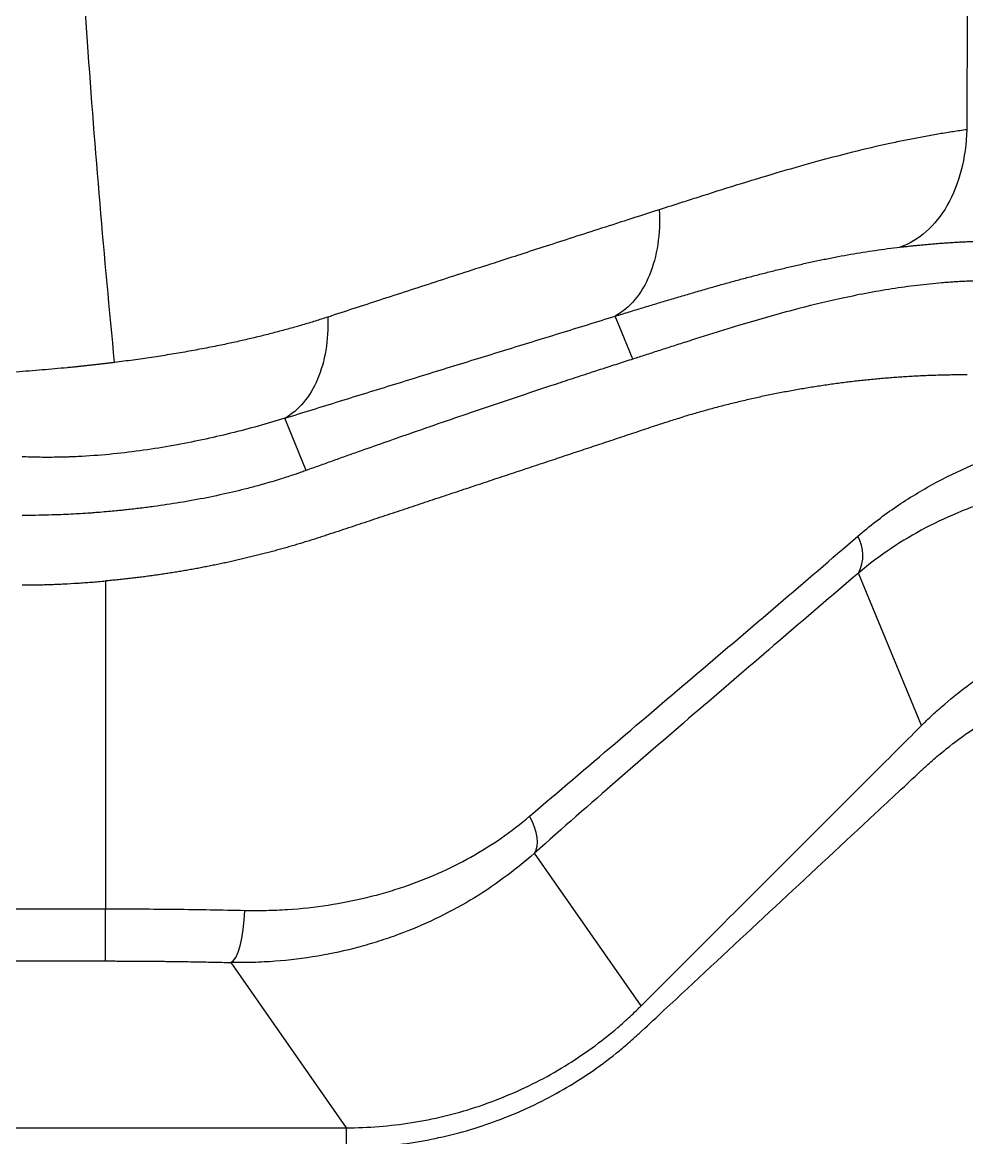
# Model space of a CAD drawing. Header units: inches. Extents: x -1 to 81, y -22 to 129.
# Drawn here: x 27.43 to 34.19, y 5.09 to 13.08 of the extents above; entities that cross this region are included whole.
import ezdxf

# ---------------------------------------------------------------- set-up
doc = ezdxf.new("R2010")
doc.units = ezdxf.units.IN
doc.header["$MEASUREMENT"] = 0
doc.layers.add('1', color=4, linetype='Continuous')

# ---------------------------------------------------------------- blocks, each defined once
blk = doc.blocks.new('2026 PACE')
at = {"layer": '1', "color": 3, "linetype": 'Continuous', "lineweight": 25}
for p, q in [((32.2048, 10.9062), (32.1766, 10.9747)), ((32.3033, 10.6671), (32.2048, 10.9062)), ((29.9635, 9.8694), (29.8095, 10.2432)), ((34.3705, 8.0421), (33.9181, 9.1343)), ((28.5255, 9.0773), (28.5255, 6.7282)), ((32.3624, 6.034), (31.5977, 7.1281)), ((17.2129, 6.7282), (28.5255, 6.7282)), ((28.5255, 6.3546), (28.5255, 6.7282)), ((17.2129, 6.3546), (28.5255, 6.3546)), ((29.422, 6.3437), (30.2495, 5.1597)), ((13.4836, 5.1597), (30.2495, 5.1597)), ((30.2495, 5.1597), (30.2495, 5.0174))]:
    blk.add_line(p, q, dxfattribs=at)
at = {"layer": '1', "color": 3, "linetype": 'Continuous', "lineweight": 25, "flags": 128}
for points in [[(31.5977, 7.1281), (31.6096, 7.1505), (31.6169, 7.177), (31.6194, 7.207), (31.6173, 7.2401), (31.6104, 7.2758), (31.5989, 7.3134), (31.583, 7.3523), (31.5629, 7.3918)], [(29.422, 6.3437), (29.4405, 6.3559), (29.4584, 6.3806), (29.4751, 6.4169), (29.4899, 6.4635), (29.5024, 6.5189), (29.5122, 6.5811), (29.5188, 6.648), (29.5221, 6.7172)]]:
    blk.add_lwpolyline(points, dxfattribs=at)
at = {"layer": '1', "color": 3, "linetype": 'Continuous', "lineweight": 25}
blk.add_arc((33.6819, 9.2622), 0.2686, 331.56781, 30.37019, dxfattribs=at)
for points, knots in [([(28.5902, 10.6425), (28.5162, 11.3934), (28.3598, 13.2441), (28.1998, 16.2913), (28.1402, 19.741), (28.1998, 23.1908), (28.3689, 26.4106), (28.5448, 28.4205), (28.6396, 29.3251)], [0.1614862, 0.1614862, 0.1614862, 0.1614862, 0.25, 0.375, 0.5, 0.625, 0.75, 0.8576873, 0.8576873, 0.8576873, 0.8576873]), ([(34.6905, 27.7264), (34.6931, 27.2657), (34.7012, 25.7157), (34.7105, 23.0543), (34.7144, 19.7412), (34.7105, 16.4281), (34.7018, 13.9535), (34.695, 12.5871), (34.6935, 12.3103)], [0.2181728, 0.2181728, 0.2181728, 0.2181728, 0.271271, 0.396271, 0.521271, 0.646271, 0.771271, 0.8030983, 0.8030983, 0.8030983, 0.8030983]), ([(34.6935, 12.3103), (34.6775, 12.308), (34.6453, 12.3034), (34.5968, 12.2961), (34.5479, 12.2884), (34.4987, 12.2802), (34.449, 12.2716), (34.399, 12.2626), (34.3486, 12.2532), (34.2978, 12.2433), (34.2467, 12.2331), (34.1951, 12.2224), (34.0715, 12.1959), (33.8707, 12.1489), (33.6007, 12.0777), (33.323, 11.9979), (33.0478, 11.9143), (32.8225, 11.8431), (32.6389, 11.7843), (32.547, 11.7548), (32.4917, 11.737)], [0, 0, 0, 0, 0.021873, 0.043916, 0.066131, 0.088516, 0.111073, 0.1338, 0.156699, 0.179768, 0.203008, 0.226419, 0.25, 0.371496, 0.50001, 0.61786, 0.750007, 0.875001, 0.924718, 1, 1, 1, 1]), ([(34.6935, 12.3103), (34.6911, 12.2102), (34.6778, 12.1122), (34.6307, 11.9292), (34.597, 11.8442), (34.5121, 11.695), (34.461, 11.6308), (34.3461, 11.529), (34.2823, 11.4915), (34.2151, 11.469)], [0, 0, 0, 0, 0.25, 0.25, 0.5, 0.5, 0.75, 0.75, 1, 1, 1, 1]), ([(32.4917, 11.737), (32.4165, 11.7128), (32.27, 11.6657), (32.0558, 11.5967), (31.8529, 11.5313), (31.6613, 11.4694), (31.4809, 11.4111), (31.2242, 11.328), (30.8953, 11.2213), (30.4985, 11.0922), (30.2415, 11.0084), (30.1172, 10.9678)], [0, 0, 0, 0, 0.095467, 0.186032, 0.271732, 0.352604, 0.428682, 0.500001, 0.677122, 0.843738, 1, 1, 1, 1]), ([(32.4917, 11.737), (32.4962, 11.6513), (32.4925, 11.5674), (32.4687, 11.4094), (32.4486, 11.3352), (32.3935, 11.2019), (32.3585, 11.1427), (32.276, 11.0436), (32.2286, 11.0036), (32.1766, 10.9747)], [0, 0, 0, 0, 0.25, 0.25, 0.5, 0.5, 0.75, 0.75, 1, 1, 1, 1]), ([(34.2151, 11.469), (34.2262, 11.4703), (34.2484, 11.4728), (34.282, 11.4765), (34.3159, 11.48), (34.3501, 11.4834), (34.3845, 11.4867), (34.4192, 11.4898), (34.4541, 11.4928), (34.4894, 11.4957), (34.5249, 11.4983), (34.5606, 11.5009), (34.5967, 11.5032), (34.633, 11.5053), (34.6695, 11.5073), (34.7064, 11.509), (34.7435, 11.5106), (34.7809, 11.5119), (34.8185, 11.513), (34.8565, 11.5138), (34.9425, 11.5152), (35.0794, 11.5149), (35.22, 11.5097), (35.3111, 11.5044), (35.3374, 11.5026), (35.3506, 11.5017)], [0, 0, 0, 0, 0.03307, 0.066106, 0.099109, 0.132081, 0.165025, 0.197943, 0.230836, 0.263707, 0.296559, 0.329393, 0.362211, 0.395017, 0.427813, 0.460602, 0.493386, 0.52617, 0.558954, 0.591742, 0.624535, 0.780509, 0.937082, 0.968634, 1, 1, 1, 1]), ([(32.1766, 10.9747), (32.2097, 10.9848), (32.2758, 11.0051), (32.3746, 11.0353), (32.4731, 11.0651), (32.5712, 11.0946), (32.669, 11.1237), (32.7663, 11.1522), (32.8633, 11.18), (32.9583, 11.2068), (33.0514, 11.2324), (33.1426, 11.2568), (33.2336, 11.2804), (33.3242, 11.3032), (33.4146, 11.325), (33.5047, 11.3458), (33.5945, 11.3655), (33.6841, 11.3841), (33.7733, 11.4016), (33.8622, 11.4178), (33.9509, 11.4327), (34.0392, 11.4462), (34.1274, 11.4585), (34.1859, 11.4655), (34.2151, 11.469)], [0, 0, 0, 0, 0.046872, 0.093752, 0.140633, 0.187495, 0.234359, 0.281221, 0.328078, 0.374936, 0.419565, 0.464201, 0.50885, 0.553516, 0.598186, 0.642846, 0.687492, 0.732129, 0.776766, 0.821406, 0.866045, 0.910683, 0.95533, 1, 1, 1, 1]), ([(35.2711, 11.2119), (35.2575, 11.2131), (35.2303, 11.2155), (35.1897, 11.2185), (35.1492, 11.2212), (35.1088, 11.2234), (35.0685, 11.2253), (35.0283, 11.2267), (34.9883, 11.2278), (34.9484, 11.2285), (34.9086, 11.2288), (34.869, 11.2288), (34.8294, 11.2284), (34.79, 11.2277), (34.7506, 11.2266), (34.7114, 11.2251), (34.6723, 11.2233), (34.6332, 11.2212), (34.5943, 11.2188), (34.5554, 11.216), (34.4703, 11.2092), (34.3376, 11.1956), (34.1562, 11.1705), (33.9703, 11.1383), (33.7343, 11.0899), (33.4283, 11.0149), (33.1444, 10.9332), (32.9289, 10.8672), (32.8055, 10.8285), (32.6893, 10.7915), (32.5819, 10.757), (32.4852, 10.7257), (32.3929, 10.6959), (32.3326, 10.6765), (32.3033, 10.6671)], [0, 0, 0, 0, 0.013342, 0.026657, 0.039947, 0.053213, 0.066456, 0.079677, 0.092878, 0.106059, 0.119221, 0.132366, 0.145495, 0.158607, 0.171704, 0.184787, 0.197856, 0.210912, 0.223955, 0.236986, 0.250005, 0.309722, 0.371284, 0.434711, 0.500004, 0.613908, 0.749996, 0.791748, 0.833422, 0.874998, 0.908754, 0.940839, 0.971253, 1, 1, 1, 1]), ([(30.1172, 10.9678), (30.1023, 10.963), (30.0723, 10.9533), (30.0272, 10.9391), (29.9817, 10.9252), (29.9357, 10.9116), (29.8894, 10.8981), (29.8427, 10.885), (29.7956, 10.8721), (29.748, 10.8594), (29.7001, 10.847), (29.6518, 10.8349), (29.603, 10.8229), (29.5539, 10.8113), (29.5044, 10.7999), (29.4544, 10.7887), (29.4041, 10.7778), (29.3301, 10.7623), (29.2317, 10.7427), (29.1083, 10.72), (28.9823, 10.6985), (28.8538, 10.6784), (28.7228, 10.6596), (28.6347, 10.6482), (28.5902, 10.6425)], [0, 0, 0, 0, 0.029363, 0.05897, 0.088824, 0.118926, 0.149278, 0.179881, 0.210736, 0.241846, 0.273211, 0.304834, 0.336714, 0.368855, 0.401257, 0.433921, 0.46685, 0.500045, 0.579146, 0.659915, 0.742369, 0.826523, 0.912395, 1, 1, 1, 1]), ([(29.8095, 10.2432), (29.8746, 10.2634), (30.0054, 10.304), (30.2018, 10.3649), (30.3991, 10.4261), (30.5974, 10.4874), (30.7966, 10.5491), (31.0596, 10.6303), (31.3872, 10.7315), (31.7807, 10.8528), (32.0441, 10.9339), (32.1766, 10.9747)], [0, 0, 0, 0, 0.0821412, 0.1647592, 0.2478539, 0.3314255, 0.4154743, 0.5000001, 0.6645372, 0.8312035, 1, 1, 1, 1]), ([(28.5902, 10.6425), (28.5812, 10.6414), (28.5633, 10.6392), (28.5361, 10.6359), (28.5087, 10.6326), (28.481, 10.6294), (28.453, 10.6262), (28.4248, 10.623), (28.3964, 10.6199), (28.3677, 10.6168), (28.3388, 10.6138), (28.3096, 10.6108), (28.2802, 10.6078), (28.2024, 10.6002), (28.0719, 10.5884), (27.8854, 10.574), (27.6903, 10.5613), (27.4921, 10.5507), (27.2856, 10.5419), (27.0079, 10.5329), (26.6509, 10.5263), (26.2898, 10.5252), (25.9978, 10.5269), (25.704, 10.5302), (25.3361, 10.5367), (24.9671, 10.5455), (24.6745, 10.5531), (24.3785, 10.5611), (24.016, 10.571), (23.6512, 10.5802), (23.3631, 10.5864), (23.1443, 10.5904), (22.9307, 10.5936), (22.7482, 10.5955), (22.5956, 10.5965), (22.4713, 10.5969), (22.3486, 10.5969), (22.2275, 10.5965), (22.108, 10.5956), (21.9901, 10.5943), (21.9122, 10.593), (21.8735, 10.5924)], [0, 0, 0, 0, 0.005222, 0.010447, 0.015673, 0.020902, 0.026132, 0.031365, 0.036599, 0.041836, 0.047074, 0.052315, 0.057557, 0.062802, 0.093624, 0.125149, 0.155831, 0.187867, 0.218241, 0.250699, 0.313026, 0.375378, 0.406685, 0.438118, 0.500757, 0.563024, 0.594738, 0.625138, 0.689008, 0.749488, 0.781712, 0.813319, 0.844306, 0.874668, 0.893089, 0.911339, 0.929417, 0.947322, 0.965054, 0.982614, 1, 1, 1, 1]), ([(32.3033, 10.6671), (32.2847, 10.6611), (32.2475, 10.6491), (32.1919, 10.6312), (32.1368, 10.6133), (32.0822, 10.5956), (31.9994, 10.5687), (31.8883, 10.5323), (31.6997, 10.4702), (31.4626, 10.3913), (31.1914, 10.2998), (30.9373, 10.2129), (30.7182, 10.137), (30.5175, 10.0668), (30.3647, 10.0129), (30.2417, 9.9692), (30.1488, 9.936), (30.0562, 9.9028), (29.9943, 9.8805), (29.9635, 9.8694)], [0, 0, 0, 0, 0.025612, 0.050917, 0.075917, 0.100612, 0.125003, 0.187886, 0.250005, 0.376457, 0.500001, 0.600808, 0.699998, 0.775384, 0.849998, 0.887923, 0.925561, 0.962919, 1, 1, 1, 1]), ([(34.6962, 10.554), (34.6797, 10.5539), (34.6465, 10.5539), (34.597, 10.5533), (34.5476, 10.5525), (34.4983, 10.5513), (34.4491, 10.5497), (34.4001, 10.5478), (34.3512, 10.5456), (34.3025, 10.543), (34.2538, 10.5401), (34.2052, 10.5369), (34.1568, 10.5333), (34.1084, 10.5294), (34.0602, 10.5252), (34.012, 10.5206), (33.9639, 10.5157), (33.9158, 10.5105), (33.8679, 10.5049), (33.82, 10.499), (33.7722, 10.4928), (33.7244, 10.4862), (33.6767, 10.4794), (33.629, 10.4722), (33.5813, 10.4646), (33.5337, 10.4568), (33.4861, 10.4486), (33.4386, 10.4401), (33.3911, 10.4313), (33.3435, 10.4221), (33.2961, 10.4126), (33.2486, 10.4028), (33.2011, 10.3926), (33.1536, 10.382), (33.1061, 10.3711), (33.0587, 10.3599), (33.0112, 10.3483), (32.9637, 10.3363), (32.9162, 10.324), (32.8686, 10.3113), (32.8211, 10.2983), (32.7735, 10.2848), (32.7259, 10.271), (32.6782, 10.2569), (32.6305, 10.2423), (32.5828, 10.2273), (32.535, 10.212), (32.5031, 10.2015), (32.4871, 10.1962)], [0, 0, 0, 0, 0.021739, 0.043477, 0.065216, 0.086954, 0.108691, 0.130429, 0.152167, 0.173905, 0.195643, 0.217381, 0.239119, 0.260857, 0.282596, 0.304334, 0.326073, 0.347813, 0.369553, 0.391293, 0.413033, 0.434774, 0.456516, 0.478258, 0.5, 0.521743, 0.543487, 0.56523, 0.586974, 0.608717, 0.63046, 0.652202, 0.673943, 0.695684, 0.717424, 0.739163, 0.760901, 0.782639, 0.804376, 0.826112, 0.847848, 0.869583, 0.891318, 0.913053, 0.934789, 0.956525, 0.978262, 1, 1, 1, 1]), ([(29.8095, 10.2432), (29.6834, 10.2041), (29.4244, 10.1318), (29.0145, 10.0434), (28.655, 9.9915), (28.4133, 9.9724), (28.3098, 9.9673), (28.272, 9.9658), (28.2341, 9.9646), (28.1867, 9.9634), (28.1104, 9.9625), (28.0336, 9.9632), (27.9667, 9.9652), (27.9382, 9.9664), (27.9291, 9.9668)], [0, 0, 0, 0, 0.0625, 0.125, 0.1875, 0.21875, 0.2265625, 0.2304688, 0.234375, 0.2421875, 0.25, 0.265625, 0.2734375, 0.2771182, 0.2771182, 0.2771182, 0.2771182]), ([(32.4871, 10.1962), (32.4665, 10.1893), (32.4251, 10.1756), (32.3629, 10.1549), (32.3004, 10.1341), (32.2377, 10.1133), (32.1748, 10.0924), (32.1116, 10.0713), (32.0482, 10.0502), (31.9844, 10.029), (31.9204, 10.0078), (31.8561, 9.9864), (31.7914, 9.9649), (31.7265, 9.9433), (31.6612, 9.9215), (31.5955, 9.8997), (31.5295, 9.8777), (31.4631, 9.8556), (31.3963, 9.8334), (31.3291, 9.8111), (31.2614, 9.7886), (31.1934, 9.766), (31.1249, 9.7432), (31.056, 9.7202), (30.9866, 9.6972), (30.9168, 9.6739), (30.8464, 9.6506), (30.7756, 9.627), (30.7044, 9.6033), (30.6326, 9.5794), (30.5603, 9.5554), (30.4875, 9.5312), (30.4142, 9.5068), (30.3404, 9.4823), (30.2661, 9.4576), (30.1913, 9.4327), (30.141, 9.416), (30.1159, 9.4076)], [0, 0, 0, 0, 0.028574, 0.057148, 0.085723, 0.114297, 0.142871, 0.171445, 0.200018, 0.22859, 0.257161, 0.285731, 0.3143, 0.342869, 0.371436, 0.400004, 0.428571, 0.457139, 0.485708, 0.514278, 0.54285, 0.571424, 0.599997, 0.62857, 0.657143, 0.685715, 0.714288, 0.742861, 0.771436, 0.800011, 0.828586, 0.857159, 0.88573, 0.914299, 0.942866, 0.971432, 1, 1, 1, 1]), ([(33.9136, 9.398), (33.9985, 9.4713), (34.0855, 9.5382), (34.2632, 9.6609), (34.3539, 9.7167), (34.5393, 9.8185), (34.6339, 9.8645), (34.7789, 9.9266), (34.8277, 9.9461), (34.9265, 9.9829), (34.9766, 10.0002), (35.1276, 10.0485), (35.2294, 10.0758), (35.4357, 10.1211), (35.5402, 10.1391), (35.7523, 10.1656), (35.8599, 10.1741), (36.079, 10.1809), (36.1904, 10.1793), (36.3042, 10.1718)], [0, 0, 0, 0, 0.125, 0.125, 0.25, 0.25, 0.375, 0.375, 0.4375, 0.4375, 0.5, 0.5, 0.625, 0.625, 0.75, 0.75, 0.875, 0.875, 1, 1, 1, 1]), ([(29.9635, 9.8694), (29.9522, 9.8653), (29.9278, 9.8566), (29.888, 9.8428), (29.8421, 9.8275), (29.7699, 9.8043), (29.6938, 9.7814), (29.6029, 9.7561), (29.524, 9.7354), (29.4028, 9.7059), (29.2492, 9.6726), (29.061, 9.6383), (28.9016, 9.6143), (28.7752, 9.598), (28.6979, 9.5891), (28.6402, 9.583), (28.5958, 9.5786), (28.5441, 9.5738), (28.5053, 9.5705), (28.485, 9.5688)], [0, 0, 0, 0, 0.025016, 0.054203, 0.08754, 0.12501, 0.21061, 0.250015, 0.316832, 0.375016, 0.500007, 0.628697, 0.749988, 0.813165, 0.874992, 0.900054, 0.924996, 0.960913, 1, 1, 1, 1]), ([(36.1145, 9.7989), (36.0072, 9.8064), (35.9025, 9.8088), (35.6976, 9.8045), (35.5974, 9.7979), (35.4005, 9.7763), (35.3039, 9.7613), (35.1138, 9.7231), (35.0203, 9.6998), (34.8819, 9.6584), (34.8361, 9.6436), (34.7459, 9.6119), (34.7013, 9.595), (34.5692, 9.5413), (34.4832, 9.5014), (34.3152, 9.4129), (34.2331, 9.3642), (34.0727, 9.2571), (33.9944, 9.1986), (33.9181, 9.1343)], [0, 0, 0, 0, 0.125, 0.125, 0.25, 0.25, 0.375, 0.375, 0.5, 0.5, 0.5625, 0.5625, 0.625, 0.625, 0.75, 0.75, 0.875, 0.875, 1, 1, 1, 1]), ([(28.485, 9.5688), (28.4724, 9.5678), (28.4493, 9.566), (28.403, 9.5626), (28.3465, 9.5589), (28.277, 9.5552), (28.2006, 9.5518), (28.1163, 9.549), (28.0235, 9.5472), (27.9609, 9.5469), (27.9291, 9.5468)], [0, 0, 0, 0, 0.068099, 0.125001, 0.250001, 0.373789, 0.499999, 0.662152, 0.828833, 1, 1, 1, 1]), ([(30.1159, 9.4076), (30.1036, 9.4035), (30.0791, 9.3954), (30.0421, 9.3835), (30.0049, 9.3717), (29.9675, 9.36), (29.93, 9.3486), (29.8923, 9.3373), (29.8544, 9.3262), (29.8163, 9.3153), (29.7781, 9.3046), (29.7397, 9.2941), (29.7012, 9.2837), (29.6625, 9.2736), (29.6236, 9.2636), (29.5846, 9.2539), (29.5454, 9.2443), (29.506, 9.2349), (29.4665, 9.2258), (29.4269, 9.2169), (29.3871, 9.2081), (29.3471, 9.1996), (29.307, 9.1913), (29.2668, 9.1832), (29.2265, 9.1754), (29.186, 9.1677), (29.1454, 9.1603), (29.1046, 9.1531), (29.0638, 9.1462), (29.0229, 9.1394), (28.9818, 9.1329), (28.9407, 9.1267), (28.8995, 9.1206), (28.8582, 9.1148), (28.8168, 9.1093), (28.7753, 9.104), (28.7338, 9.0989), (28.6922, 9.0941), (28.6506, 9.0895), (28.609, 9.0851), (28.5673, 9.081), (28.5394, 9.0785), (28.5255, 9.0773)], [0, 0, 0, 0, 0.025004, 0.05001, 0.075018, 0.100027, 0.125037, 0.150045, 0.175053, 0.200058, 0.225062, 0.250064, 0.275064, 0.300062, 0.325057, 0.350051, 0.375044, 0.400035, 0.425026, 0.450017, 0.475009, 0.500004, 0.525001, 0.55, 0.575001, 0.600004, 0.625006, 0.650009, 0.675012, 0.700015, 0.725016, 0.750018, 0.775018, 0.800018, 0.825017, 0.850015, 0.875013, 0.900011, 0.925008, 0.950005, 0.975002, 1, 1, 1, 1]), ([(31.5629, 7.3918), (31.7717, 7.5702), (31.9753, 7.7437), (32.3753, 8.0842), (32.5718, 8.2512), (32.9603, 8.5818), (33.1523, 8.7453), (33.5342, 9.0716), (33.724, 9.2343), (33.9136, 9.398)], [0, 0, 0, 0, 0.25, 0.25, 0.5, 0.5, 0.75, 0.75, 1, 1, 1, 1]), ([(33.9181, 9.1343), (33.5364, 8.8069), (33.1575, 8.4833), (32.5815, 7.9875), (32.3883, 7.8205), (31.9971, 7.48), (31.7992, 7.3065), (31.5977, 7.1281)], [0, 0, 0, 0, 0.5, 0.5, 0.75, 0.75, 1, 1, 1, 1]), ([(27.9291, 9.0487), (27.9429, 9.0488), (27.9706, 9.0488), (28.0124, 9.0493), (28.0546, 9.0501), (28.0972, 9.0512), (28.1403, 9.0526), (28.1838, 9.0543), (28.2451, 9.0572), (28.325, 9.0617), (28.4243, 9.0686), (28.4915, 9.0744), (28.5255, 9.0773)], [0, 0, 0, 0, 0.0692202, 0.1391681, 0.2098475, 0.281262, 0.3534152, 0.4263107, 0.4999517, 0.6615225, 0.8281959, 1, 1, 1, 1]), ([(34.3705, 8.0421), (34.3752, 8.0467), (34.3868, 8.0583), (34.4125, 8.0834), (34.4623, 8.1307), (34.5646, 8.2222), (34.7184, 8.3441), (34.9139, 8.4754), (35.1874, 8.6295), (35.5507, 8.7806), (36.0096, 8.8912), (36.3233, 8.916), (36.4802, 8.916)], [0, 0, 0, 0, 0.0026173, 0.0065236, 0.0143361, 0.0299611, 0.0612111, 0.0924611, 0.1237111, 0.1862111, 0.2487111, 0.3112111, 0.3112111, 0.3112111, 0.3112111]), ([(30.2495, 5.0174), (30.4048, 5.0174), (30.7153, 5.0406), (31.1703, 5.1444), (31.5313, 5.2862), (31.8043, 5.4309), (31.9998, 5.5542), (32.1542, 5.6688), (32.2573, 5.7548), (32.3076, 5.7992), (32.3359, 5.825), (32.3535, 5.8412), (32.4165, 5.8999), (32.5285, 6.0043), (32.8611, 6.3142), (33.3653, 6.7839), (33.8695, 7.2536), (34.2021, 7.5635), (34.3141, 7.6678), (34.3771, 7.7266), (34.3947, 7.7428), (34.423, 7.7687), (34.4732, 7.8131), (34.5762, 7.8992), (34.7304, 8.0139), (34.9259, 8.1375), (35.1986, 8.2825), (35.5595, 8.4247), (36.0144, 8.5288), (36.3249, 8.552), (36.4802, 8.552)], [0, 0, 0, 0, 0.0625, 0.125, 0.1875, 0.21875, 0.25, 0.28125, 0.296875, 0.304688, 0.308594, 0.3125, 0.314453, 0.34375, 0.375, 0.5, 0.625, 0.65625, 0.685547, 0.6875, 0.691406, 0.695312, 0.703125, 0.71875, 0.75, 0.78125, 0.8125, 0.875, 0.9375, 1, 1, 1, 1]), ([(32.3624, 6.034), (32.3639, 6.0355), (32.369, 6.0405), (32.426, 6.0975), (32.5369, 6.2085), (32.8662, 6.5378), (33.3653, 7.0369), (33.8645, 7.5361), (34.1938, 7.8654), (34.3047, 7.9763), (34.3625, 8.0341), (34.3682, 8.0398), (34.3705, 8.0421)], [0.3112111, 0.3112111, 0.3112111, 0.3112111, 0.312076, 0.3140291, 0.343326, 0.374576, 0.499576, 0.624576, 0.655826, 0.6851229, 0.687076, 0.6883649, 0.6883649, 0.6883649, 0.6883649]), ([(29.5221, 6.7172), (29.5739, 6.7161), (29.6257, 6.7161), (29.7278, 6.7183), (29.7782, 6.7205), (29.9275, 6.7302), (30.0245, 6.7408), (30.2142, 6.7697), (30.3068, 6.788), (30.4429, 6.821), (30.4878, 6.833), (30.5762, 6.8587), (30.6196, 6.8723), (30.7476, 6.9157), (30.83, 6.9479), (30.9895, 7.0187), (31.0666, 7.0572), (31.2162, 7.1409), (31.2887, 7.186), (31.4291, 7.2834), (31.4971, 7.3356), (31.5629, 7.3918)], [0, 0, 0, 0, 0.0625, 0.0625, 0.125, 0.125, 0.25, 0.25, 0.375, 0.375, 0.4375, 0.4375, 0.5, 0.5, 0.625, 0.625, 0.75, 0.75, 0.875, 0.875, 1, 1, 1, 1]), ([(31.5977, 7.1281), (31.5256, 7.0632), (31.4512, 7.003), (31.2979, 6.8905), (31.2191, 6.8383), (31.0568, 6.7415), (30.9733, 6.6968), (30.8014, 6.6147), (30.7129, 6.5773), (30.5759, 6.5268), (30.5295, 6.5109), (30.4589, 6.4885), (30.4351, 6.4812), (30.3873, 6.4673), (30.3634, 6.4606), (30.243, 6.4284), (30.145, 6.407), (29.9453, 6.3729), (29.8436, 6.3603), (29.6879, 6.3485), (29.6354, 6.3457), (29.5294, 6.3428), (29.4756, 6.3426), (29.422, 6.3437)], [0, 0, 0, 0, 0.125, 0.125, 0.25, 0.25, 0.375, 0.375, 0.5, 0.5, 0.5625, 0.5625, 0.59375, 0.59375, 0.625, 0.625, 0.75, 0.75, 0.875, 0.875, 0.9375, 0.9375, 1, 1, 1, 1]), ([(28.5255, 6.7282), (28.6929, 6.7282), (28.8601, 6.7272), (29.1927, 6.7236), (29.3581, 6.7209), (29.5221, 6.7172)], [0, 0, 0, 0, 0.5, 0.5, 1, 1, 1, 1]), ([(28.5255, 6.3546), (28.537, 6.3546), (28.5601, 6.3546), (28.5946, 6.3545), (28.6291, 6.3544), (28.6637, 6.3543), (28.6982, 6.3542), (28.7327, 6.354), (28.7673, 6.3538), (28.8018, 6.3535), (28.8364, 6.3533), (28.8709, 6.353), (28.9055, 6.3526), (28.94, 6.3522), (28.9843, 6.3517), (29.0383, 6.351), (29.1021, 6.3501), (29.166, 6.349), (29.2299, 6.3479), (29.2939, 6.3466), (29.358, 6.3452), (29.4006, 6.3442), (29.422, 6.3437)], [0, 0, 0, 0, 0.038031, 0.076067, 0.114115, 0.152177, 0.19026, 0.228366, 0.2665, 0.304667, 0.342871, 0.381117, 0.419408, 0.45775, 0.496146, 0.567075, 0.638311, 0.70988, 0.781808, 0.85412, 0.926843, 1, 1, 1, 1]), ([(30.2495, 5.1597), (30.4064, 5.1597), (30.7201, 5.1843), (31.1792, 5.2946), (31.5425, 5.4453), (31.8163, 5.5991), (32.0119, 5.7301), (32.1658, 5.8519), (32.2683, 5.9433), (32.3181, 5.9905), (32.3446, 6.0163), (32.357, 6.0286), (32.3624, 6.034)], [0.6883649, 0.6883649, 0.6883649, 0.6883649, 0.7508649, 0.8133649, 0.8758649, 0.9071149, 0.9383649, 0.9696149, 0.9852399, 0.9930524, 0.9969587, 1, 1, 1, 1])]:
    blk.add_open_spline(points, degree=3, knots=knots, dxfattribs=at)
blk.add_open_spline([(30.1172, 10.9678), (30.1199, 10.8857), (30.11, 10.7258), (30.05, 10.5148), (29.949, 10.3469), (29.8588, 10.2709), (29.8095, 10.2432)], degree=3, dxfattribs=at)

msp = doc.modelspace()

# ---------------------------------------------------------------- block references
msp.add_blockref('2026 PACE', (-0.5, 0))

doc.saveas('drawing.dxf')
